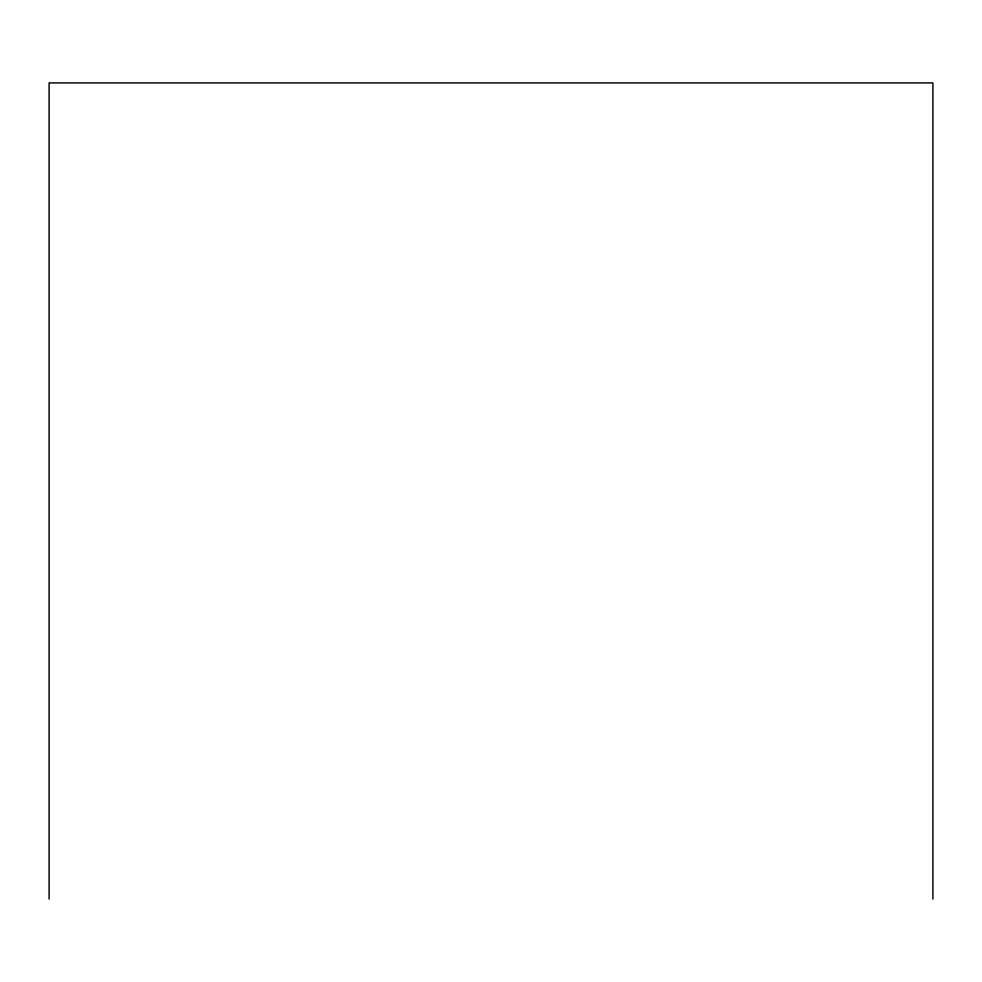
<?xml version="1.0" encoding="UTF-8"?>
<svg xmlns="http://www.w3.org/2000/svg" width="982" height="982" viewBox="0 0 982 982"><rect width="100%" height="100%" fill="white"/><g stroke="black" fill="none" stroke-linecap="round" stroke-linejoin="round"><path stroke-width="1.47" d="M932.9 899.095L932.9 82.905L49.1 82.905L49.1 899.095"/></g></svg>
